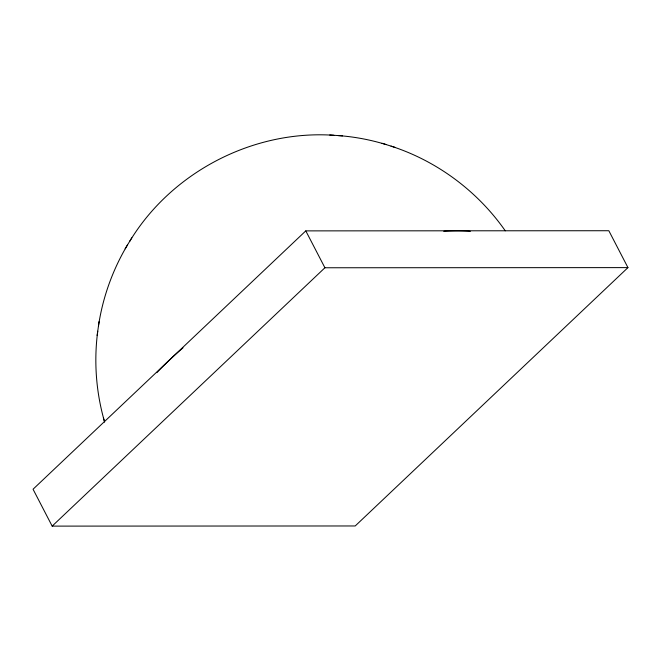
<?xml version="1.0" encoding="UTF-8"?>
<svg xmlns="http://www.w3.org/2000/svg" width="661" height="661" viewBox="0 0 661 661"><rect width="100%" height="100%" fill="white"/><g stroke="black" fill="none" stroke-linecap="round" stroke-linejoin="round"><path stroke-width="0.99" d="M97.737 331.227C93.738 361.451 96.093 392.535 104.562 421.817M98.514 325.716C102.777 297.31 112.701 269.754 127.399 245.082M97.134 335.515L99.1 321.56M129.688 241.356C171.538 172.133 253.163 129.754 333.855 135.282M125.136 248.833L131.812 237.828M305.795 230.879L33.05 489.231L52.169 526.115L355.205 525.966L627.95 267.614L608.831 230.73L305.795 230.879L324.915 267.763L627.95 267.614M52.169 526.115L324.915 267.763M338.176 135.579C354.395 136.728 370.49 139.785 386.032 144.536M329.732 135.009L342.572 135.877M391.015 146.122C436.954 160.937 477.663 191.236 505.268 230.813M382.041 143.28L395.179 147.428M103.389 417.926L104.628 421.991M156.831 372.672A225.153 86.888 -27.4 0 1 182.998 347.835M443.746 231.292A225.153 86.888 -27.4 0 1 470.343 231.317"/></g></svg>
